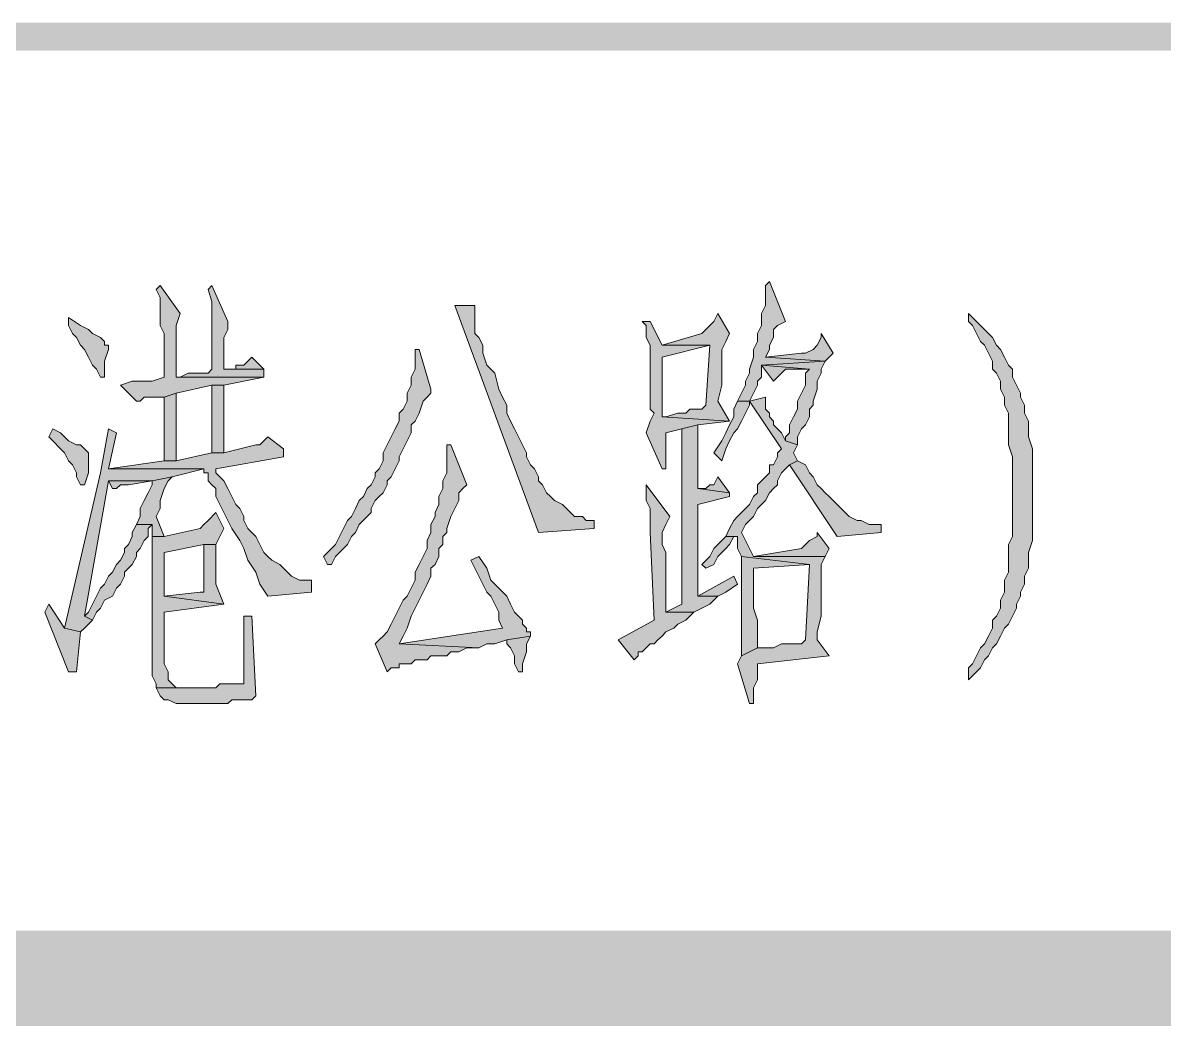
# Model space of a CAD drawing. Header units: inches. Extents: x 20 to 409, y 5 to 283.
# Drawn here: x 122.59 to 134.72, y 5.1 to 15.77 of the extents above; entities that cross this region are included whole.
import ezdxf

# ---------------------------------------------------------------- set-up
doc = ezdxf.new("R2010")
doc.units = ezdxf.units.IN
doc.header["$MEASUREMENT"] = 0
doc.layers.add('C00-00-00', color=7, linetype='Continuous')

msp = doc.modelspace()

# ---------------------------------------------------------------- hatches: boundary and pattern name
at = {"layer": 'C00-00-00'}
h = msp.add_hatch(color=0, dxfattribs=at)
h.dxf.hatch_style = 2
h.paths.add_polyline_path([(28.33, 15.766), (28.33, 15.469), (408.314, 15.766)])
h = msp.add_hatch(color=0, dxfattribs=at)
h.dxf.hatch_style = 2
h.paths.add_polyline_path([(28.33, 15.469), (408.314, 15.766), (408.314, 15.469)])
h = msp.add_hatch(color=0, dxfattribs=at)
h.dxf.hatch_style = 2
h.paths.add_polyline_path([(130.523, 13.014), (130.48, 12.972), (130.48, 12.76), (130.438, 12.675), (130.438, 12.548), (130.396, 12.464), (130.396, 12.379), (130.353, 12.294), (130.353, 12.21), (130.311, 12.083), (130.311, 12.04), (130.269, 11.956), (130.269, 11.913), (130.226, 11.829), (130.184, 11.744), (130.311, 11.744), (130.353, 11.829), (130.396, 11.913), (130.396, 11.956), (130.438, 11.998), (130.438, 12.125), (131.115, 12.167), (130.48, 12.21), (130.523, 12.294), (130.523, 12.337), (130.565, 12.421), (130.565, 12.506), (130.607, 12.548), (130.692, 12.591)])
h = msp.add_hatch(color=0, dxfattribs=at)
h.dxf.hatch_style = 2
h.paths.add_polyline_path([(124.046, 12.972), (124.003, 12.929), (124.046, 12.845), (124.046, 12.548), (124.088, 12.464), (124.088, 11.998), (123.961, 11.956), (123.749, 11.956), (123.622, 11.913), (123.792, 11.744), (123.834, 11.744), (123.876, 11.786), (124.088, 11.786), (124.215, 11.829), (124.596, 11.913), (124.723, 11.913), (125.146, 11.998), (124.215, 11.998), (124.215, 12.083), (124.215, 12.252), (124.215, 12.337), (124.215, 12.548), (124.257, 12.675)])
h = msp.add_hatch(color=0, dxfattribs=at)
h.dxf.hatch_style = 2
h.paths.add_polyline_path([(124.596, 12.972), (124.554, 12.929), (124.596, 12.802), (124.596, 12.083), (124.554, 12.04), (124.342, 12.04), (124.257, 11.998), (124.215, 11.998), (125.146, 11.998), (125.146, 12.083), (124.723, 12.083), (124.723, 12.421), (124.765, 12.506), (124.765, 12.591)])
h = msp.add_hatch(color=0, dxfattribs=at)
h.dxf.hatch_style = 2
h.paths.add_polyline_path([(127.39, 12.76), (127.178, 12.76), (128.067, 10.347), (128.66, 10.389), (128.66, 10.474), (128.575, 10.474), (128.533, 10.516), (128.448, 10.516), (128.406, 10.559), (128.364, 10.601), (128.321, 10.643), (128.237, 10.686), (128.194, 10.728), (128.152, 10.77), (128.11, 10.855), (128.067, 10.897), (128.067, 10.94), (128.025, 11.024), (127.983, 11.067), (127.94, 11.151), (127.94, 11.194), (127.898, 11.278), (127.856, 11.363), (127.813, 11.448), (127.771, 11.532), (127.729, 11.617), (127.729, 11.702), (127.686, 11.786), (127.644, 11.871), (127.602, 12.04), (127.517, 12.125), (127.475, 12.252), (127.475, 12.337), (127.432, 12.421), (127.39, 12.464)])
h = msp.add_hatch(color=0, dxfattribs=at)
h.dxf.hatch_style = 2
h.paths.add_polyline_path([(123.072, 12.633), (123.072, 12.548), (123.114, 12.464), (123.157, 12.421), (123.199, 12.337), (123.241, 12.294), (123.284, 12.21), (123.326, 12.125), (123.368, 12.083), (123.411, 11.998), (123.453, 11.998), (123.453, 12.083), (123.453, 12.167), (123.495, 12.294), (123.495, 12.337), (123.453, 12.337), (123.453, 12.379), (123.411, 12.421), (123.326, 12.464), (123.284, 12.506), (123.199, 12.548)])
h = msp.add_hatch(color=0, dxfattribs=at)
h.dxf.hatch_style = 2
h.paths.add_polyline_path([(129.972, 12.675), (129.93, 12.591), (129.888, 12.548), (129.845, 12.506), (129.803, 12.464), (129.38, 12.337), (129.888, 12.337), (129.845, 11.702), (129.803, 11.659), (129.676, 11.659), (129.634, 11.617), (129.549, 11.617), (129.422, 11.575), (129.38, 11.575), (130.099, 11.532), (129.972, 11.744), (130.015, 11.913), (130.015, 12.294), (130.057, 12.379), (130.099, 12.464)])
h = msp.add_hatch(color=0, dxfattribs=at)
h.dxf.hatch_style = 2
h.paths.add_polyline_path([(132.639, 12.675), (132.639, 12.591), (132.682, 12.548), (132.724, 12.464), (132.766, 12.379), (132.809, 12.337), (132.851, 12.252), (132.893, 12.167), (132.893, 12.083), (132.936, 12.04), (132.978, 11.956), (132.978, 11.871), (133.02, 11.786), (133.02, 11.702), (133.063, 11.617), (133.063, 11.278), (133.105, 11.151), (133.105, 10.728), (133.105, 10.643), (133.105, 10.305), (133.063, 10.22), (133.063, 9.924), (133.02, 9.839), (133.02, 9.712), (132.978, 9.627), (132.978, 9.543), (132.936, 9.458), (132.893, 9.416), (132.893, 9.331), (132.851, 9.246), (132.809, 9.162), (132.766, 9.119), (132.724, 9.035), (132.682, 8.95), (132.639, 8.908), (132.639, 8.781), (132.682, 8.823), (132.724, 8.865), (132.766, 8.908), (132.809, 8.992), (132.851, 9.035), (132.893, 9.119), (132.936, 9.162), (132.978, 9.246), (133.02, 9.331), (133.063, 9.373), (133.105, 9.458), (133.147, 9.543), (133.147, 9.585), (133.19, 9.67), (133.19, 9.712), (133.232, 9.797), (133.232, 9.881), (133.274, 9.966), (133.274, 10.135), (133.317, 10.262), (133.317, 11.236), (133.274, 11.363), (133.274, 11.532), (133.232, 11.617), (133.232, 11.702), (133.19, 11.786), (133.19, 11.829), (133.147, 11.913), (133.105, 11.998), (133.105, 12.083), (133.063, 12.125), (133.02, 12.21), (132.978, 12.294), (132.936, 12.337), (132.893, 12.421), (132.851, 12.464), (132.809, 12.506), (132.724, 12.591), (132.682, 12.633)])
h = msp.add_hatch(color=0, dxfattribs=at)
h.dxf.hatch_style = 2
h.paths.add_polyline_path([(129.253, 12.591), (129.168, 12.591), (129.21, 12.548), (129.21, 12.421), (129.253, 12.337), (129.253, 11.659), (129.295, 11.617), (129.253, 11.532), (129.21, 11.405), (129.38, 11.024), (129.422, 11.024), (129.422, 11.067), (129.422, 11.363), (129.422, 11.405), (129.591, 11.448), (129.761, 11.49), (130.099, 11.532), (129.38, 11.575), (129.38, 12.21), (129.888, 12.337), (129.38, 12.337)])
h = msp.add_hatch(color=0, dxfattribs=at)
h.dxf.hatch_style = 2
h.paths.add_polyline_path([(131.073, 12.464), (131.073, 12.421), (131.031, 12.337), (130.988, 12.294), (130.904, 12.252), (130.861, 12.252), (130.48, 12.21), (131.115, 12.167), (131.2, 12.252)])
h = msp.add_hatch(color=0, dxfattribs=at)
h.dxf.hatch_style = 2
h.paths.add_polyline_path([(126.797, 12.294), (126.755, 12.294), (126.755, 12.252), (126.755, 12.083), (126.713, 11.998), (126.713, 11.913), (126.67, 11.829), (126.67, 11.744), (126.628, 11.659), (126.586, 11.617), (126.586, 11.532), (126.543, 11.448), (126.501, 11.363), (126.459, 11.278), (126.416, 11.194), (126.416, 11.109), (126.374, 11.024), (126.332, 10.982), (126.332, 10.94), (126.289, 10.855), (126.247, 10.813), (126.205, 10.728), (126.162, 10.686), (126.12, 10.601), (126.078, 10.516), (126.035, 10.474), (125.993, 10.389), (125.951, 10.305), (125.908, 10.22), (125.866, 10.178), (125.781, 10.093), (125.824, 10.008), (125.866, 10.008), (125.908, 10.093), (125.951, 10.135), (126.035, 10.22), (126.078, 10.305), (126.12, 10.347), (126.162, 10.432), (126.247, 10.516), (126.289, 10.559), (126.289, 10.601), (126.332, 10.686), (126.374, 10.728), (126.416, 10.77), (126.459, 10.855), (126.459, 10.897), (126.501, 10.94), (126.543, 11.024), (126.586, 11.109), (126.586, 11.151), (126.628, 11.236), (126.67, 11.321), (126.713, 11.405), (126.713, 11.49), (126.755, 11.532), (126.797, 11.617), (126.84, 11.744), (126.882, 11.786), (126.924, 11.829), (126.924, 11.871)])
h = msp.add_hatch(color=0, dxfattribs=at)
h.dxf.hatch_style = 2
h.paths.add_polyline_path([(125.019, 12.21), (124.977, 12.167), (124.935, 12.125), (124.85, 12.125), (124.85, 12.083), (124.723, 12.083), (125.146, 12.083)])
h = msp.add_hatch(color=0, dxfattribs=at)
h.dxf.hatch_style = 2
h.paths.add_polyline_path([(131.115, 12.167), (130.438, 12.125), (130.946, 12.083), (130.904, 12.04), (130.904, 11.913), (130.861, 11.829), (130.819, 11.744), (130.819, 11.659), (130.777, 11.575), (130.734, 11.49), (130.734, 11.405), (130.692, 11.363), (130.692, 11.321), (130.819, 11.278), (130.819, 11.363), (130.861, 11.448), (130.904, 11.49), (130.946, 11.575), (130.946, 11.659), (130.988, 11.702), (130.988, 11.744), (131.031, 11.871), (131.031, 11.956), (131.073, 12.04), (131.073, 12.083)])
h = msp.add_hatch(color=0, dxfattribs=at)
h.dxf.hatch_style = 2
h.paths.add_polyline_path([(130.438, 12.125), (130.565, 11.956), (130.607, 11.998), (130.65, 12.04), (130.692, 12.083), (130.946, 12.083)])
h = msp.add_hatch(color=0, dxfattribs=at)
h.dxf.hatch_style = 2
h.paths.add_polyline_path([(124.723, 11.913), (124.596, 11.913), (124.596, 11.194), (124.723, 11.194), (124.723, 11.278)])
h = msp.add_hatch(color=0, dxfattribs=at)
h.dxf.hatch_style = 2
h.paths.add_polyline_path([(124.215, 11.829), (124.088, 11.786), (124.088, 11.109), (124.215, 11.109)])
h = msp.add_hatch(color=0, dxfattribs=at)
h.dxf.hatch_style = 2
h.paths.add_polyline_path([(130.48, 11.786), (130.311, 11.744), (130.184, 11.744), (130.311, 11.744), (130.65, 11.236), (130.607, 11.194), (130.607, 11.151), (130.565, 11.067), (130.523, 11.067), (130.523, 10.982), (130.48, 10.94), (130.438, 10.897), (130.396, 10.855), (130.396, 10.77), (130.353, 10.728), (130.311, 10.643), (130.269, 10.601), (130.184, 10.516), (130.142, 10.474), (130.099, 10.389), (130.057, 10.305), (130.184, 10.305), (130.184, 10.178), (130.226, 10.093), (130.946, 10.008), (130.904, 9.204), (130.861, 9.162), (130.65, 9.162), (130.565, 9.119), (130.396, 9.119), (130.226, 9.035), (130.184, 8.95), (130.311, 8.527), (130.353, 8.527), (130.353, 8.569), (130.353, 8.696), (130.396, 8.781), (130.396, 8.95), (131.158, 9.035), (131.031, 9.204), (131.031, 9.289), (131.073, 9.458), (131.073, 10.008), (131.115, 10.093), (130.353, 10.093), (130.226, 10.347), (130.269, 10.432), (130.311, 10.474), (130.353, 10.516), (130.396, 10.601), (130.438, 10.643), (130.48, 10.686), (130.523, 10.77), (130.565, 10.813), (130.607, 10.855), (130.607, 10.897), (130.65, 10.982), (130.692, 11.024), (130.734, 11.067), (130.819, 11.109), (130.777, 11.194), (130.819, 11.278), (130.692, 11.321), (130.65, 11.405), (130.565, 11.49), (130.565, 11.532), (130.523, 11.575), (130.523, 11.617), (130.48, 11.659)])
h = msp.add_hatch(color=0, dxfattribs=at)
h.dxf.hatch_style = 2
h.paths.add_polyline_path([(130.184, 11.744), (130.142, 11.659), (130.142, 11.575), (130.099, 11.49), (130.057, 11.405), (130.015, 11.321), (129.93, 11.194), (130.015, 11.109), (130.057, 11.236), (130.099, 11.321), (130.142, 11.405), (130.184, 11.448), (130.226, 11.532), (130.269, 11.617), (130.311, 11.702), (130.311, 11.744)])
h = msp.add_hatch(color=0, dxfattribs=at)
h.dxf.hatch_style = 2
h.paths.add_polyline_path([(122.903, 11.448), (122.86, 11.363), (122.903, 11.321), (122.987, 11.236), (123.03, 11.194), (123.072, 11.109), (123.114, 11.067), (123.157, 10.982), (123.157, 10.94), (123.199, 10.855), (123.241, 10.855), (123.284, 10.982), (123.284, 11.194), (123.241, 11.236), (123.199, 11.278), (123.157, 11.278), (123.072, 11.321), (122.987, 11.405)])
h = msp.add_hatch(color=0, dxfattribs=at)
h.dxf.hatch_style = 2
h.paths.add_polyline_path([(123.495, 11.448), (123.411, 10.982), (123.03, 9.331), (123.199, 9.289), (123.241, 9.331), (123.326, 9.416), (123.241, 9.458), (123.495, 10.897), (123.961, 10.897), (124.173, 10.94), (124.511, 11.024), (123.495, 11.024), (123.58, 11.405)])
h = msp.add_hatch(color=0, dxfattribs=at)
h.dxf.hatch_style = 2
h.paths.add_polyline_path([(129.761, 11.49), (129.591, 11.448), (129.591, 9.585), (129.422, 9.5), (129.718, 9.5), (129.803, 9.543), (129.888, 9.585), (129.972, 9.67), (129.761, 9.67), (129.761, 10.643), (130.099, 10.728), (130.099, 10.77), (129.761, 10.813)])
h = msp.add_hatch(color=0, dxfattribs=at)
h.dxf.hatch_style = 2
h.paths.add_polyline_path([(125.189, 11.363), (125.146, 11.321), (125.104, 11.278), (125.062, 11.278), (124.723, 11.194), (124.596, 11.194), (124.215, 11.109), (124.088, 11.109), (123.495, 11.024), (124.511, 11.024), (124.511, 10.982), (124.554, 10.982), (124.554, 10.897), (124.596, 10.855), (124.638, 10.813), (124.638, 10.728), (124.681, 10.643), (124.723, 10.559), (124.765, 10.474), (124.808, 10.389), (124.892, 10.262), (124.935, 10.178), (124.977, 10.051), (125.062, 9.924), (125.104, 9.797), (125.189, 9.67), (125.654, 9.712), (125.654, 9.839), (125.57, 9.839), (125.527, 9.839), (125.443, 9.881), (125.4, 9.924), (125.358, 9.966), (125.316, 10.008), (125.231, 10.051), (125.189, 10.093), (125.146, 10.135), (125.104, 10.22), (125.062, 10.305), (125.019, 10.347), (124.977, 10.389), (124.935, 10.474), (124.935, 10.516), (124.892, 10.601), (124.85, 10.643), (124.808, 10.728), (124.765, 10.813), (124.723, 10.897), (124.638, 10.982), (124.638, 11.024), (125.358, 11.151), (125.358, 11.236)])
h = msp.add_hatch(color=0, dxfattribs=at)
h.dxf.hatch_style = 2
h.paths.add_polyline_path([(127.136, 11.278), (127.094, 11.278), (127.094, 11.151), (127.094, 10.982), (127.051, 10.897), (127.051, 10.813), (127.009, 10.728), (127.009, 10.643), (126.967, 10.559), (126.967, 10.516), (126.924, 10.432), (126.924, 10.347), (126.882, 10.262), (126.882, 10.178), (126.84, 10.093), (126.797, 10.008), (126.755, 9.924), (126.755, 9.839), (126.713, 9.754), (126.67, 9.67), (126.628, 9.627), (126.586, 9.543), (126.543, 9.458), (126.501, 9.373), (126.459, 9.289), (126.416, 9.246), (126.374, 9.204), (126.332, 9.162), (126.459, 8.865), (126.501, 8.908), (126.586, 8.908), (126.586, 8.95), (126.713, 8.95), (126.755, 8.992), (126.882, 8.992), (126.924, 9.035), (127.094, 9.035), (127.136, 9.077), (127.221, 9.077), (127.305, 9.119), (127.432, 9.119), (126.586, 9.162), (126.628, 9.246), (126.67, 9.331), (126.713, 9.458), (126.755, 9.543), (126.797, 9.627), (126.84, 9.712), (126.882, 9.797), (126.924, 9.881), (126.924, 9.966), (126.967, 10.008), (127.009, 10.093), (127.009, 10.178), (127.051, 10.22), (127.051, 10.305), (127.094, 10.347), (127.094, 10.389), (127.136, 10.516), (127.178, 10.601), (127.221, 10.686), (127.221, 10.77), (127.263, 10.813), (127.305, 10.855)])
h = msp.add_hatch(color=0, dxfattribs=at)
h.dxf.hatch_style = 2
h.paths.add_polyline_path([(130.819, 11.109), (130.734, 11.067), (131.242, 10.305), (131.708, 10.347), (131.708, 10.432), (131.666, 10.432), (131.581, 10.432), (131.496, 10.474), (131.454, 10.474), (131.369, 10.516), (131.327, 10.559), (131.285, 10.601), (131.242, 10.643), (131.2, 10.686), (131.158, 10.728), (131.115, 10.77), (131.073, 10.813), (131.031, 10.855), (130.988, 10.94), (130.946, 10.982), (130.904, 11.067)])
h = msp.add_hatch(color=0, dxfattribs=at)
h.dxf.hatch_style = 2
h.paths.add_polyline_path([(124.173, 10.94), (123.961, 10.897), (123.961, 10.855), (123.919, 10.77), (123.876, 10.686), (123.834, 10.601), (123.834, 10.516), (123.792, 10.432), (123.961, 10.432), (123.961, 10.389), (123.961, 10.305), (124.088, 10.305), (124.003, 10.516), (124.046, 10.601), (124.046, 10.686), (124.088, 10.813), (124.13, 10.897)])
h = msp.add_hatch(color=0, dxfattribs=at)
h.dxf.hatch_style = 2
h.paths.add_polyline_path([(129.972, 10.94), (129.93, 10.855), (129.888, 10.855), (129.845, 10.813), (129.761, 10.813), (130.099, 10.77)])
h = msp.add_hatch(color=0, dxfattribs=at)
h.dxf.hatch_style = 2
h.paths.add_polyline_path([(123.961, 10.897), (123.495, 10.897), (123.538, 10.813), (123.58, 10.813), (123.622, 10.855), (123.707, 10.855)])
h = msp.add_hatch(color=0, dxfattribs=at)
h.dxf.hatch_style = 2
h.paths.add_polyline_path([(129.21, 10.855), (129.21, 10.686), (129.253, 10.601), (129.253, 10.347), (129.295, 9.416), (128.914, 9.204), (129.083, 8.992), (129.126, 9.035), (129.126, 9.077), (129.168, 9.077), (129.21, 9.119), (129.253, 9.162), (129.295, 9.162), (129.337, 9.204), (129.38, 9.246), (129.422, 9.289), (129.507, 9.331), (129.549, 9.373), (129.634, 9.416), (129.718, 9.5), (129.422, 9.5), (129.422, 9.543), (129.422, 10.135), (129.38, 10.22), (129.38, 10.347), (129.422, 10.432), (129.464, 10.516)])
h = msp.add_hatch(color=0, dxfattribs=at)
h.dxf.hatch_style = 2
h.paths.add_polyline_path([(124.638, 10.559), (124.554, 10.474), (124.511, 10.432), (124.469, 10.389), (124.088, 10.305), (123.961, 10.305), (123.961, 10.22), (123.961, 8.823), (124.003, 8.738), (124.003, 8.696), (124.3, 8.696), (124.215, 8.696), (124.173, 8.738), (124.13, 8.781), (124.13, 8.865), (124.088, 8.95), (124.088, 9.5), (124.723, 9.585), (124.088, 9.67), (124.088, 10.135), (124.511, 10.22), (124.638, 10.22), (124.681, 10.305), (124.723, 10.389)])
h = msp.add_hatch(color=0, dxfattribs=at)
h.dxf.hatch_style = 2
h.paths.add_polyline_path([(123.792, 10.432), (123.749, 10.347), (123.749, 10.305), (123.707, 10.22), (123.665, 10.178), (123.665, 10.135), (123.622, 10.051), (123.58, 10.008), (123.538, 9.924), (123.495, 9.881), (123.453, 9.797), (123.411, 9.754), (123.368, 9.67), (123.326, 9.585), (123.284, 9.5), (123.241, 9.458), (123.326, 9.416), (123.368, 9.5), (123.411, 9.543), (123.453, 9.627), (123.538, 9.67), (123.58, 9.754), (123.622, 9.797), (123.665, 9.881), (123.665, 9.924), (123.707, 9.966), (123.749, 10.008), (123.792, 10.093), (123.792, 10.135), (123.834, 10.178), (123.876, 10.262), (123.919, 10.305), (123.919, 10.389), (123.961, 10.432)])
h = msp.add_hatch(color=0, dxfattribs=at)
h.dxf.hatch_style = 2
h.paths.add_polyline_path([(131.031, 10.347), (131.031, 10.305), (130.946, 10.262), (130.904, 10.22), (130.861, 10.178), (130.353, 10.093), (131.115, 10.093), (131.158, 10.178)])
h = msp.add_hatch(color=0, dxfattribs=at)
h.dxf.hatch_style = 2
h.paths.add_polyline_path([(124.638, 10.22), (124.511, 10.22), (124.511, 9.712), (124.469, 9.712), (124.088, 9.67), (124.723, 9.585), (124.638, 9.797)])
h = msp.add_hatch(color=0, dxfattribs=at)
h.dxf.hatch_style = 2
h.paths.add_polyline_path([(130.057, 10.305), (130.015, 10.262), (129.93, 10.178), (129.888, 10.093), (129.803, 10.008), (129.845, 9.966), (129.93, 10.008), (129.972, 10.093), (130.057, 10.178), (130.099, 10.22), (130.142, 10.305), (130.184, 10.305)])
h = msp.add_hatch(color=0, dxfattribs=at)
h.dxf.hatch_style = 2
h.paths.add_polyline_path([(127.432, 10.093), (127.348, 10.051), (127.39, 9.966), (127.432, 9.881), (127.475, 9.797), (127.517, 9.712), (127.559, 9.67), (127.602, 9.585), (127.644, 9.5), (127.644, 9.416), (127.686, 9.331), (126.586, 9.162), (127.432, 9.119), (127.517, 9.162), (127.602, 9.162), (127.729, 9.204), (127.983, 9.246), (127.983, 9.289), (127.94, 9.289), (127.94, 9.331), (127.898, 9.373), (127.898, 9.416), (127.856, 9.458), (127.813, 9.5), (127.771, 9.585), (127.729, 9.67), (127.644, 9.754), (127.559, 9.839), (127.517, 9.966)])
h = msp.add_hatch(color=0, dxfattribs=at)
h.dxf.hatch_style = 2
h.paths.add_polyline_path([(130.226, 10.093), (130.226, 9.035), (130.396, 9.119), (130.396, 9.416), (130.353, 9.543), (130.353, 9.966), (130.946, 10.008)])
h = msp.add_hatch(color=0, dxfattribs=at)
h.dxf.hatch_style = 2
h.paths.add_polyline_path([(130.142, 9.881), (129.761, 9.67), (129.972, 9.67), (130.057, 9.712), (130.184, 9.797)])
h = msp.add_hatch(color=0, dxfattribs=at)
h.dxf.hatch_style = 2
h.paths.add_polyline_path([(122.86, 9.585), (122.818, 9.5), (123.072, 8.865), (123.157, 8.865), (123.199, 9.289), (123.03, 9.331)])
h = msp.add_hatch(color=0, dxfattribs=at)
h.dxf.hatch_style = 2
h.paths.add_polyline_path([(125.019, 9.458), (124.935, 9.458), (124.935, 8.738), (124.681, 8.738), (124.638, 8.696), (124.003, 8.696), (124.046, 8.611), (124.088, 8.569), (124.13, 8.569), (124.215, 8.527), (124.765, 8.527), (124.808, 8.569), (125.019, 8.569), (125.062, 8.611)])
h = msp.add_hatch(color=0, dxfattribs=at)
h.dxf.hatch_style = 2
h.paths.add_polyline_path([(127.983, 9.246), (127.729, 9.204), (127.729, 9.162), (127.771, 9.119), (127.813, 9.035), (127.813, 8.95), (127.856, 8.865), (127.898, 8.865), (127.898, 8.95), (127.94, 9.077), (127.94, 9.162)])
h = msp.add_hatch(color=0, dxfattribs=at)
h.dxf.hatch_style = 2
h.paths.add_polyline_path([(28.838, 6.114), (27.822, 5.098), (407.806, 6.114)])
h = msp.add_hatch(color=0, dxfattribs=at)
h.dxf.hatch_style = 2
h.paths.add_polyline_path([(27.822, 5.098), (407.806, 6.114), (408.822, 5.098)])

# ---------------------------------------------------------------- linework, layer by layer
at = {"layer": 'C00-00-00', "color": 0, "lineweight": 0}
for points in [[(130.523, 13.014), (130.48, 12.972), (130.48, 12.76), (130.438, 12.675), (130.438, 12.548), (130.396, 12.464), (130.396, 12.379), (130.353, 12.294), (130.353, 12.21), (130.311, 12.083), (130.311, 12.04), (130.269, 11.956), (130.269, 11.913), (130.226, 11.829), (130.184, 11.744), (130.311, 11.744), (130.353, 11.829), (130.396, 11.913), (130.396, 11.956), (130.438, 11.998), (130.438, 12.125), (131.115, 12.167), (130.48, 12.21), (130.523, 12.294), (130.523, 12.337), (130.565, 12.421), (130.565, 12.506), (130.607, 12.548), (130.692, 12.591)], [(124.046, 12.972), (124.003, 12.929), (124.046, 12.845), (124.046, 12.548), (124.088, 12.464), (124.088, 11.998), (123.961, 11.956), (123.749, 11.956), (123.622, 11.913), (123.792, 11.744), (123.834, 11.744), (123.876, 11.786), (124.088, 11.786), (124.215, 11.829), (124.596, 11.913), (124.723, 11.913), (125.146, 11.998), (124.215, 11.998), (124.215, 12.083), (124.215, 12.252), (124.215, 12.337), (124.215, 12.548), (124.257, 12.675)], [(124.596, 12.972), (124.554, 12.929), (124.596, 12.802), (124.596, 12.083), (124.554, 12.04), (124.342, 12.04), (124.257, 11.998), (124.215, 11.998), (125.146, 11.998), (125.146, 12.083), (124.723, 12.083), (124.723, 12.421), (124.765, 12.506), (124.765, 12.591)], [(127.39, 12.76), (127.178, 12.76), (128.067, 10.347), (128.66, 10.389), (128.66, 10.474), (128.575, 10.474), (128.533, 10.516), (128.448, 10.516), (128.406, 10.559), (128.364, 10.601), (128.321, 10.643), (128.237, 10.686), (128.194, 10.728), (128.152, 10.77), (128.11, 10.855), (128.067, 10.897), (128.067, 10.94), (128.025, 11.024), (127.983, 11.067), (127.94, 11.151), (127.94, 11.194), (127.898, 11.278), (127.856, 11.363), (127.813, 11.448), (127.771, 11.532), (127.729, 11.617), (127.729, 11.702), (127.686, 11.786), (127.644, 11.871), (127.602, 12.04), (127.517, 12.125), (127.475, 12.252), (127.475, 12.337), (127.432, 12.421), (127.39, 12.464)], [(123.072, 12.633), (123.072, 12.548), (123.114, 12.464), (123.157, 12.421), (123.199, 12.337), (123.241, 12.294), (123.284, 12.21), (123.326, 12.125), (123.368, 12.083), (123.411, 11.998), (123.453, 11.998), (123.453, 12.083), (123.453, 12.167), (123.495, 12.294), (123.495, 12.337), (123.453, 12.337), (123.453, 12.379), (123.411, 12.421), (123.326, 12.464), (123.284, 12.506), (123.199, 12.548)], [(129.972, 12.675), (129.93, 12.591), (129.888, 12.548), (129.845, 12.506), (129.803, 12.464), (129.38, 12.337), (129.888, 12.337), (129.845, 11.702), (129.803, 11.659), (129.676, 11.659), (129.634, 11.617), (129.549, 11.617), (129.422, 11.575), (129.38, 11.575), (130.099, 11.532), (129.972, 11.744), (130.015, 11.913), (130.015, 12.294), (130.057, 12.379), (130.099, 12.464)], [(132.639, 12.675), (132.639, 12.591), (132.682, 12.548), (132.724, 12.464), (132.766, 12.379), (132.809, 12.337), (132.851, 12.252), (132.893, 12.167), (132.893, 12.083), (132.936, 12.04), (132.978, 11.956), (132.978, 11.871), (133.02, 11.786), (133.02, 11.702), (133.063, 11.617), (133.063, 11.278), (133.105, 11.151), (133.105, 10.728), (133.105, 10.643), (133.105, 10.305), (133.063, 10.22), (133.063, 9.924), (133.02, 9.839), (133.02, 9.712), (132.978, 9.627), (132.978, 9.543), (132.936, 9.458), (132.893, 9.416), (132.893, 9.331), (132.851, 9.246), (132.809, 9.162), (132.766, 9.119), (132.724, 9.035), (132.682, 8.95), (132.639, 8.908), (132.639, 8.781), (132.682, 8.823), (132.724, 8.865), (132.766, 8.908), (132.809, 8.992), (132.851, 9.035), (132.893, 9.119), (132.936, 9.162), (132.978, 9.246), (133.02, 9.331), (133.063, 9.373), (133.105, 9.458), (133.147, 9.543), (133.147, 9.585), (133.19, 9.67), (133.19, 9.712), (133.232, 9.797), (133.232, 9.881), (133.274, 9.966), (133.274, 10.135), (133.317, 10.262), (133.317, 11.236), (133.274, 11.363), (133.274, 11.532), (133.232, 11.617), (133.232, 11.702), (133.19, 11.786), (133.19, 11.829), (133.147, 11.913), (133.105, 11.998), (133.105, 12.083), (133.063, 12.125), (133.02, 12.21), (132.978, 12.294), (132.936, 12.337), (132.893, 12.421), (132.851, 12.464), (132.809, 12.506), (132.724, 12.591), (132.682, 12.633)], [(129.253, 12.591), (129.168, 12.591), (129.21, 12.548), (129.21, 12.421), (129.253, 12.337), (129.253, 11.659), (129.295, 11.617), (129.253, 11.532), (129.21, 11.405), (129.38, 11.024), (129.422, 11.024), (129.422, 11.067), (129.422, 11.363), (129.422, 11.405), (129.591, 11.448), (129.761, 11.49), (130.099, 11.532), (129.38, 11.575), (129.38, 12.21), (129.888, 12.337), (129.38, 12.337)], [(131.073, 12.464), (131.073, 12.421), (131.031, 12.337), (130.988, 12.294), (130.904, 12.252), (130.861, 12.252), (130.48, 12.21), (131.115, 12.167), (131.2, 12.252)], [(126.797, 12.294), (126.755, 12.294), (126.755, 12.252), (126.755, 12.083), (126.713, 11.998), (126.713, 11.913), (126.67, 11.829), (126.67, 11.744), (126.628, 11.659), (126.586, 11.617), (126.586, 11.532), (126.543, 11.448), (126.501, 11.363), (126.459, 11.278), (126.416, 11.194), (126.416, 11.109), (126.374, 11.024), (126.332, 10.982), (126.332, 10.94), (126.289, 10.855), (126.247, 10.813), (126.205, 10.728), (126.162, 10.686), (126.12, 10.601), (126.078, 10.516), (126.035, 10.474), (125.993, 10.389), (125.951, 10.305), (125.908, 10.22), (125.866, 10.178), (125.781, 10.093), (125.824, 10.008), (125.866, 10.008), (125.908, 10.093), (125.951, 10.135), (126.035, 10.22), (126.078, 10.305), (126.12, 10.347), (126.162, 10.432), (126.247, 10.516), (126.289, 10.559), (126.289, 10.601), (126.332, 10.686), (126.374, 10.728), (126.416, 10.77), (126.459, 10.855), (126.459, 10.897), (126.501, 10.94), (126.543, 11.024), (126.586, 11.109), (126.586, 11.151), (126.628, 11.236), (126.67, 11.321), (126.713, 11.405), (126.713, 11.49), (126.755, 11.532), (126.797, 11.617), (126.84, 11.744), (126.882, 11.786), (126.924, 11.829), (126.924, 11.871)], [(125.019, 12.21), (124.977, 12.167), (124.935, 12.125), (124.85, 12.125), (124.85, 12.083), (124.723, 12.083), (125.146, 12.083)], [(131.115, 12.167), (130.438, 12.125), (130.946, 12.083), (130.904, 12.04), (130.904, 11.913), (130.861, 11.829), (130.819, 11.744), (130.819, 11.659), (130.777, 11.575), (130.734, 11.49), (130.734, 11.405), (130.692, 11.363), (130.692, 11.321), (130.819, 11.278), (130.819, 11.363), (130.861, 11.448), (130.904, 11.49), (130.946, 11.575), (130.946, 11.659), (130.988, 11.702), (130.988, 11.744), (131.031, 11.871), (131.031, 11.956), (131.073, 12.04), (131.073, 12.083)], [(130.438, 12.125), (130.565, 11.956), (130.607, 11.998), (130.65, 12.04), (130.692, 12.083), (130.946, 12.083)], [(124.723, 11.913), (124.596, 11.913), (124.596, 11.194), (124.723, 11.194), (124.723, 11.278)], [(124.088, 11.786), (123.876, 11.786), (123.919, 11.786)], [(124.215, 11.829), (124.088, 11.786), (124.088, 11.109), (124.215, 11.109)], [(130.48, 11.786), (130.311, 11.744), (130.184, 11.744), (130.311, 11.744), (130.65, 11.236), (130.607, 11.194), (130.607, 11.151), (130.565, 11.067), (130.523, 11.067), (130.523, 10.982), (130.48, 10.94), (130.438, 10.897), (130.396, 10.855), (130.396, 10.77), (130.353, 10.728), (130.311, 10.643), (130.269, 10.601), (130.184, 10.516), (130.142, 10.474), (130.099, 10.389), (130.057, 10.305), (130.184, 10.305), (130.184, 10.178), (130.226, 10.093), (130.946, 10.008), (130.904, 9.204), (130.861, 9.162), (130.65, 9.162), (130.565, 9.119), (130.396, 9.119), (130.226, 9.035), (130.184, 8.95), (130.311, 8.527), (130.353, 8.527), (130.353, 8.569), (130.353, 8.696), (130.396, 8.781), (130.396, 8.95), (131.158, 9.035), (131.031, 9.204), (131.031, 9.289), (131.073, 9.458), (131.073, 10.008), (131.115, 10.093), (130.353, 10.093), (130.226, 10.347), (130.269, 10.432), (130.311, 10.474), (130.353, 10.516), (130.396, 10.601), (130.438, 10.643), (130.48, 10.686), (130.523, 10.77), (130.565, 10.813), (130.607, 10.855), (130.607, 10.897), (130.65, 10.982), (130.692, 11.024), (130.734, 11.067), (130.819, 11.109), (130.777, 11.194), (130.819, 11.278), (130.692, 11.321), (130.65, 11.405), (130.565, 11.49), (130.565, 11.532), (130.523, 11.575), (130.523, 11.617), (130.48, 11.659)], [(130.184, 11.744), (130.142, 11.659), (130.142, 11.575), (130.099, 11.49), (130.057, 11.405), (130.015, 11.321), (129.93, 11.194), (130.015, 11.109), (130.057, 11.236), (130.099, 11.321), (130.142, 11.405), (130.184, 11.448), (130.226, 11.532), (130.269, 11.617), (130.311, 11.702), (130.311, 11.744)], [(122.903, 11.448), (122.86, 11.363), (122.903, 11.321), (122.987, 11.236), (123.03, 11.194), (123.072, 11.109), (123.114, 11.067), (123.157, 10.982), (123.157, 10.94), (123.199, 10.855), (123.241, 10.855), (123.284, 10.982), (123.284, 11.194), (123.241, 11.236), (123.199, 11.278), (123.157, 11.278), (123.072, 11.321), (122.987, 11.405)], [(123.495, 11.448), (123.411, 10.982), (123.03, 9.331), (123.199, 9.289), (123.241, 9.331), (123.326, 9.416), (123.241, 9.458), (123.495, 10.897), (123.961, 10.897), (124.173, 10.94), (124.511, 11.024), (123.495, 11.024), (123.58, 11.405)], [(129.761, 11.49), (129.591, 11.448), (129.591, 9.585), (129.422, 9.5), (129.718, 9.5), (129.803, 9.543), (129.888, 9.585), (129.972, 9.67), (129.761, 9.67), (129.761, 10.643), (130.099, 10.728), (130.099, 10.77), (129.761, 10.813)], [(125.189, 11.363), (125.146, 11.321), (125.104, 11.278), (125.062, 11.278), (124.723, 11.194), (124.596, 11.194), (124.215, 11.109), (124.088, 11.109), (123.495, 11.024), (124.511, 11.024), (124.511, 10.982), (124.554, 10.982), (124.554, 10.897), (124.596, 10.855), (124.638, 10.813), (124.638, 10.728), (124.681, 10.643), (124.723, 10.559), (124.765, 10.474), (124.808, 10.389), (124.892, 10.262), (124.935, 10.178), (124.977, 10.051), (125.062, 9.924), (125.104, 9.797), (125.189, 9.67), (125.654, 9.712), (125.654, 9.839), (125.57, 9.839), (125.527, 9.839), (125.443, 9.881), (125.4, 9.924), (125.358, 9.966), (125.316, 10.008), (125.231, 10.051), (125.189, 10.093), (125.146, 10.135), (125.104, 10.22), (125.062, 10.305), (125.019, 10.347), (124.977, 10.389), (124.935, 10.474), (124.935, 10.516), (124.892, 10.601), (124.85, 10.643), (124.808, 10.728), (124.765, 10.813), (124.723, 10.897), (124.638, 10.982), (124.638, 11.024), (125.358, 11.151), (125.358, 11.236)], [(127.136, 11.278), (127.094, 11.278), (127.094, 11.151), (127.094, 10.982), (127.051, 10.897), (127.051, 10.813), (127.009, 10.728), (127.009, 10.643), (126.967, 10.559), (126.967, 10.516), (126.924, 10.432), (126.924, 10.347), (126.882, 10.262), (126.882, 10.178), (126.84, 10.093), (126.797, 10.008), (126.755, 9.924), (126.755, 9.839), (126.713, 9.754), (126.67, 9.67), (126.628, 9.627), (126.586, 9.543), (126.543, 9.458), (126.501, 9.373), (126.459, 9.289), (126.416, 9.246), (126.374, 9.204), (126.332, 9.162), (126.459, 8.865), (126.501, 8.908), (126.586, 8.908), (126.586, 8.95), (126.713, 8.95), (126.755, 8.992), (126.882, 8.992), (126.924, 9.035), (127.094, 9.035), (127.136, 9.077), (127.221, 9.077), (127.305, 9.119), (127.432, 9.119), (126.586, 9.162), (126.628, 9.246), (126.67, 9.331), (126.713, 9.458), (126.755, 9.543), (126.797, 9.627), (126.84, 9.712), (126.882, 9.797), (126.924, 9.881), (126.924, 9.966), (126.967, 10.008), (127.009, 10.093), (127.009, 10.178), (127.051, 10.22), (127.051, 10.305), (127.094, 10.347), (127.094, 10.389), (127.136, 10.516), (127.178, 10.601), (127.221, 10.686), (127.221, 10.77), (127.263, 10.813), (127.305, 10.855)], [(130.819, 11.109), (130.734, 11.067), (131.242, 10.305), (131.708, 10.347), (131.708, 10.432), (131.666, 10.432), (131.581, 10.432), (131.496, 10.474), (131.454, 10.474), (131.369, 10.516), (131.327, 10.559), (131.285, 10.601), (131.242, 10.643), (131.2, 10.686), (131.158, 10.728), (131.115, 10.77), (131.073, 10.813), (131.031, 10.855), (130.988, 10.94), (130.946, 10.982), (130.904, 11.067)], [(124.173, 10.94), (123.961, 10.897), (123.961, 10.855), (123.919, 10.77), (123.876, 10.686), (123.834, 10.601), (123.834, 10.516), (123.792, 10.432), (123.961, 10.432), (123.961, 10.389), (123.961, 10.305), (124.088, 10.305), (124.003, 10.516), (124.046, 10.601), (124.046, 10.686), (124.088, 10.813), (124.13, 10.897)], [(129.972, 10.94), (129.93, 10.855), (129.888, 10.855), (129.845, 10.813), (129.761, 10.813), (130.099, 10.77)], [(123.961, 10.897), (123.495, 10.897), (123.538, 10.813), (123.58, 10.813), (123.622, 10.855), (123.707, 10.855)], [(129.21, 10.855), (129.21, 10.686), (129.253, 10.601), (129.253, 10.347), (129.295, 9.416), (128.914, 9.204), (129.083, 8.992), (129.126, 9.035), (129.126, 9.077), (129.168, 9.077), (129.21, 9.119), (129.253, 9.162), (129.295, 9.162), (129.337, 9.204), (129.38, 9.246), (129.422, 9.289), (129.507, 9.331), (129.549, 9.373), (129.634, 9.416), (129.718, 9.5), (129.422, 9.5), (129.422, 9.543), (129.422, 10.135), (129.38, 10.22), (129.38, 10.347), (129.422, 10.432), (129.464, 10.516)], [(124.638, 10.559), (124.554, 10.474), (124.511, 10.432), (124.469, 10.389), (124.088, 10.305), (123.961, 10.305), (123.961, 10.22), (123.961, 8.823), (124.003, 8.738), (124.003, 8.696), (124.3, 8.696), (124.215, 8.696), (124.173, 8.738), (124.13, 8.781), (124.13, 8.865), (124.088, 8.95), (124.088, 9.5), (124.723, 9.585), (124.088, 9.67), (124.088, 10.135), (124.511, 10.22), (124.638, 10.22), (124.681, 10.305), (124.723, 10.389)], [(123.792, 10.432), (123.749, 10.347), (123.749, 10.305), (123.707, 10.22), (123.665, 10.178), (123.665, 10.135), (123.622, 10.051), (123.58, 10.008), (123.538, 9.924), (123.495, 9.881), (123.453, 9.797), (123.411, 9.754), (123.368, 9.67), (123.326, 9.585), (123.284, 9.5), (123.241, 9.458), (123.326, 9.416), (123.368, 9.5), (123.411, 9.543), (123.453, 9.627), (123.538, 9.67), (123.58, 9.754), (123.622, 9.797), (123.665, 9.881), (123.665, 9.924), (123.707, 9.966), (123.749, 10.008), (123.792, 10.093), (123.792, 10.135), (123.834, 10.178), (123.876, 10.262), (123.919, 10.305), (123.919, 10.389), (123.961, 10.432)], [(131.031, 10.347), (131.031, 10.305), (130.946, 10.262), (130.904, 10.22), (130.861, 10.178), (130.353, 10.093), (131.115, 10.093), (131.158, 10.178)], [(124.638, 10.22), (124.511, 10.22), (124.511, 9.712), (124.469, 9.712), (124.088, 9.67), (124.723, 9.585), (124.638, 9.797)], [(130.057, 10.305), (130.015, 10.262), (129.93, 10.178), (129.888, 10.093), (129.803, 10.008), (129.845, 9.966), (129.93, 10.008), (129.972, 10.093), (130.057, 10.178), (130.099, 10.22), (130.142, 10.305), (130.184, 10.305)], [(127.432, 10.093), (127.348, 10.051), (127.39, 9.966), (127.432, 9.881), (127.475, 9.797), (127.517, 9.712), (127.559, 9.67), (127.602, 9.585), (127.644, 9.5), (127.644, 9.416), (127.686, 9.331), (126.586, 9.162), (127.432, 9.119), (127.517, 9.162), (127.602, 9.162), (127.729, 9.204), (127.983, 9.246), (127.983, 9.289), (127.94, 9.289), (127.94, 9.331), (127.898, 9.373), (127.898, 9.416), (127.856, 9.458), (127.813, 9.5), (127.771, 9.585), (127.729, 9.67), (127.644, 9.754), (127.559, 9.839), (127.517, 9.966)], [(130.226, 10.093), (130.226, 9.035), (130.396, 9.119), (130.396, 9.416), (130.353, 9.543), (130.353, 9.966), (130.946, 10.008)], [(130.142, 9.881), (129.761, 9.67), (129.972, 9.67), (130.057, 9.712), (130.184, 9.797)], [(122.86, 9.585), (122.818, 9.5), (123.072, 8.865), (123.157, 8.865), (123.199, 9.289), (123.03, 9.331)], [(125.019, 9.458), (124.935, 9.458), (124.935, 8.738), (124.681, 8.738), (124.638, 8.696), (124.003, 8.696), (124.046, 8.611), (124.088, 8.569), (124.13, 8.569), (124.215, 8.527), (124.765, 8.527), (124.808, 8.569), (125.019, 8.569), (125.062, 8.611)], [(127.983, 9.246), (127.729, 9.204), (127.729, 9.162), (127.771, 9.119), (127.813, 9.035), (127.813, 8.95), (127.856, 8.865), (127.898, 8.865), (127.898, 8.95), (127.94, 9.077), (127.94, 9.162)]]:
    msp.add_lwpolyline(points, close=True, dxfattribs=at)

doc.saveas('drawing.dxf')
